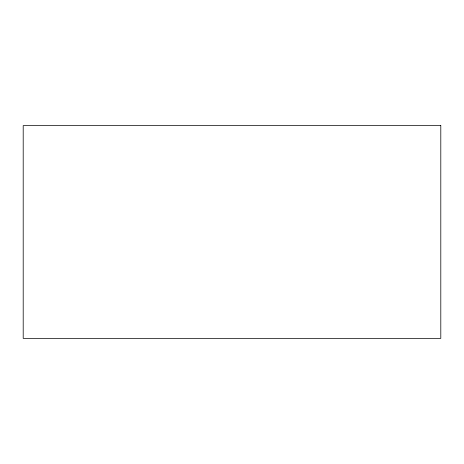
<?xml version="1.0" encoding="UTF-8"?>
<svg xmlns="http://www.w3.org/2000/svg" width="464" height="464" viewBox="0 0 464 464"><rect width="100%" height="100%" fill="white"/><g stroke="black" fill="none" stroke-linecap="round" stroke-linejoin="round"><path stroke-width="0.7" d="M440.8 125.628L23.2 125.628L23.2 338.372L440.8 338.372L440.8 125.628"/></g></svg>
